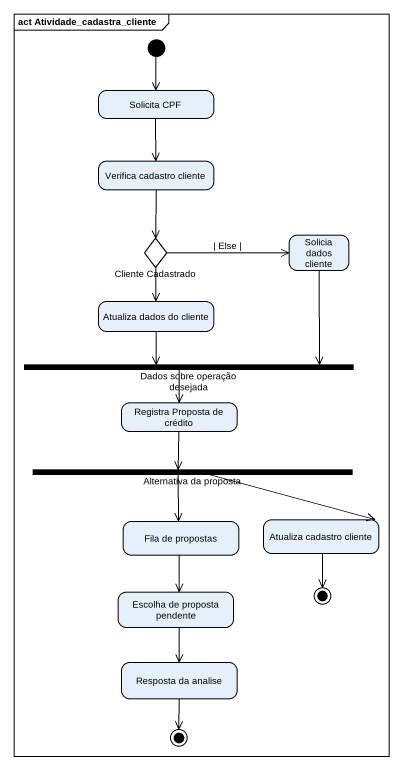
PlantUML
@startuml
mainframe act Atividade_cadastra_cliente
hide empty description
state "Solicita CPF" as Solicita_CPF
state "Verifica cadastro cliente" as Verifica_cadastro_cliente
state "Cliente Cadastrado" as Cliente_Cadastrado <<choice>>
state "Solicia dados cliente" as Solicia_dados_cliente
state "Atualiza dados do cliente" as Atualiza_dados_do_cliente
state "Dados sobre operação desejada" as Dados_sobre_operação <<join>>
state "Registra Proposta de crédito" as Registra_Proposta_de_crédito
state "Alternativa da proposta" as Alternativa_da_proposta <<fork>>
state "Fila de propostas" as Fila_de_propostas
state "Atualiza cadastro cliente" as Atualiza_cadastro_cliente
state "Escolha de proposta pendente" as Escolha_de_proposta_pendente
state final1 <<end>>
state "Resposta da analise" as Resposta_da_analise
state final2 <<end>>
[*] --> Solicita_CPF
Solicita_CPF --> Verifica_cadastro_cliente
Verifica_cadastro_cliente --> Cliente_Cadastrado
Cliente_Cadastrado -right-> Solicia_dados_cliente : | Else |
Cliente_Cadastrado --> Atualiza_dados_do_cliente
Solicia_dados_cliente --> Dados_sobre_operação
Atualiza_dados_do_cliente --> Dados_sobre_operação
Dados_sobre_operação --> Registra_Proposta_de_crédito
Registra_Proposta_de_crédito --> Alternativa_da_proposta
Alternativa_da_proposta --> Fila_de_propostas
Alternativa_da_proposta -right-> Atualiza_cadastro_cliente
Fila_de_propostas --> Escolha_de_proposta_pendente
Atualiza_cadastro_cliente --> final1
Escolha_de_proposta_pendente --> Resposta_da_analise
Resposta_da_analise --> final2
@enduml
